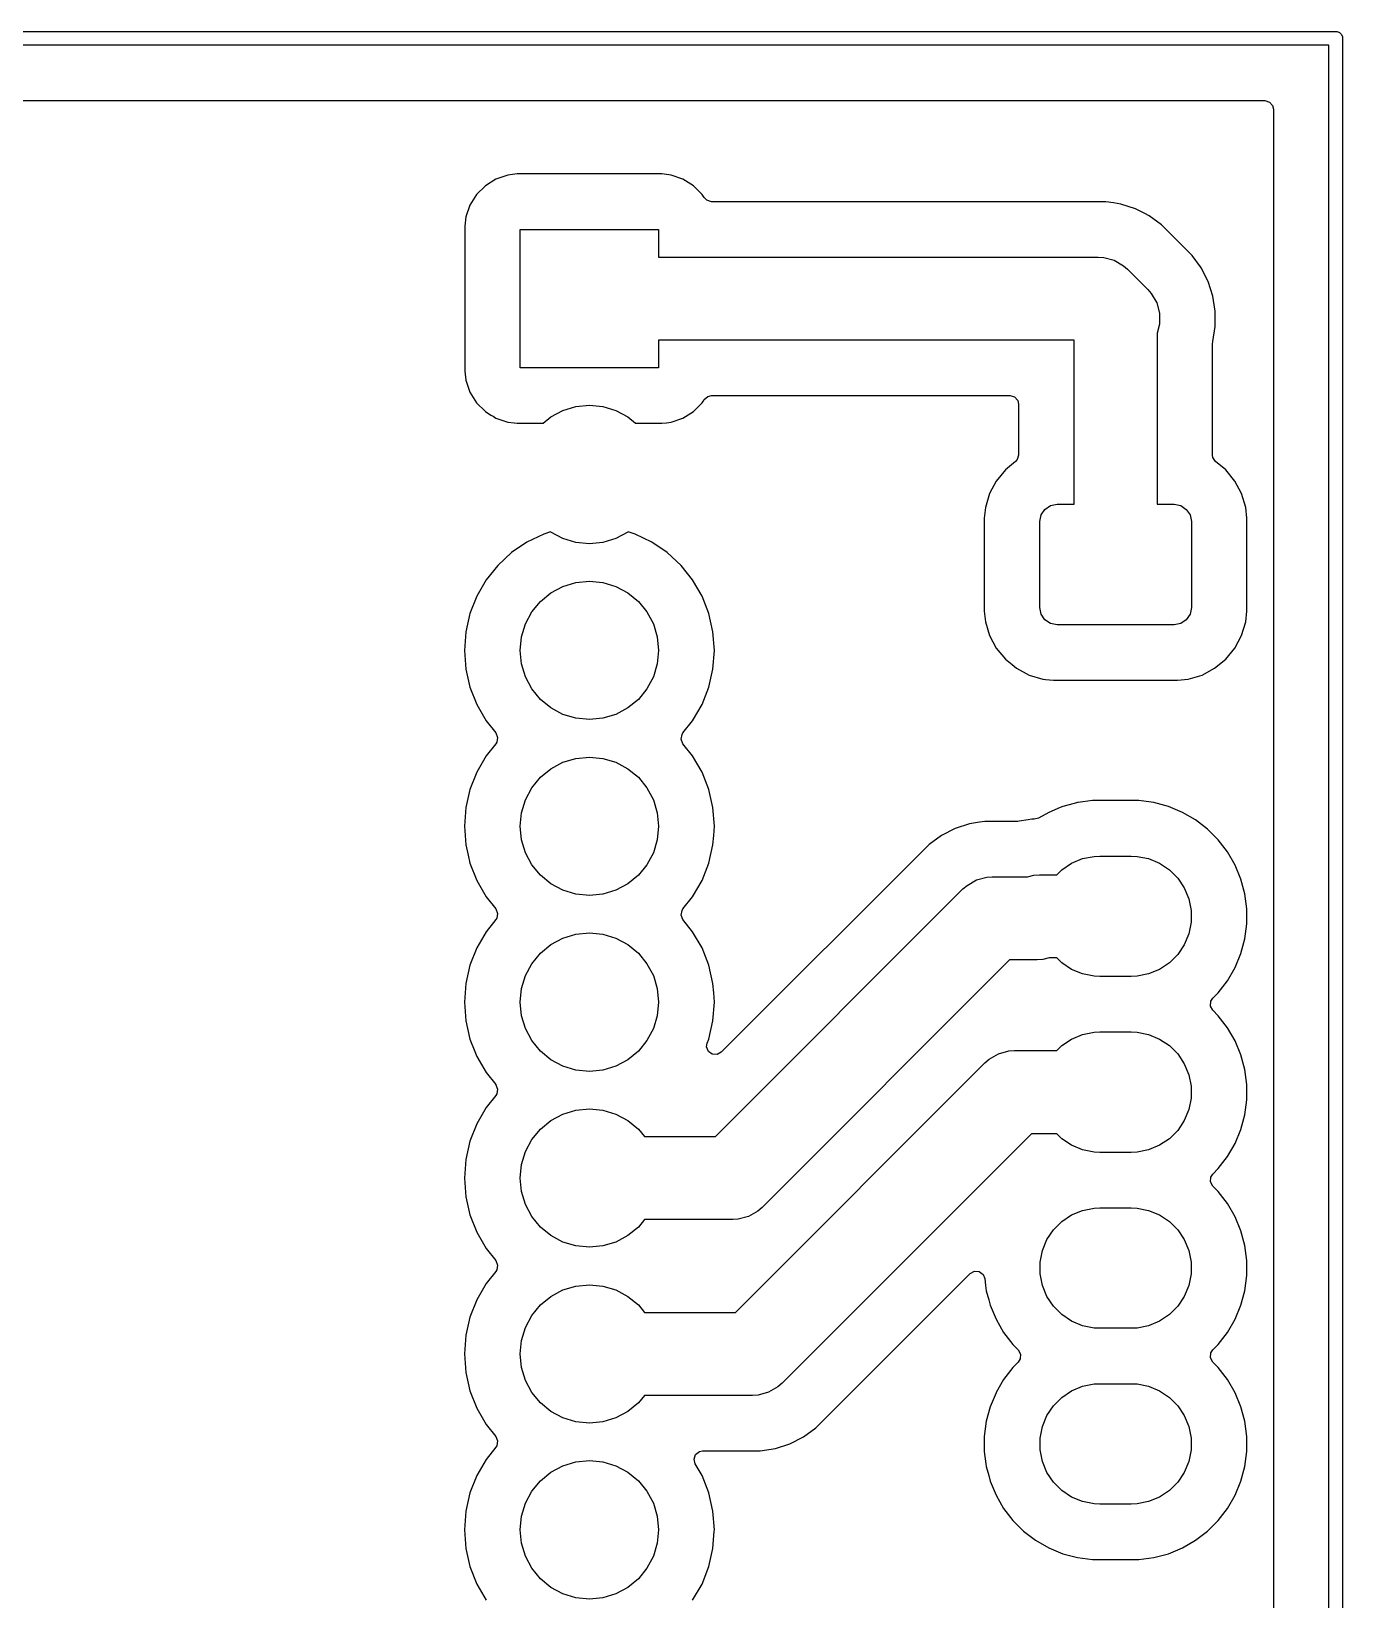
# Model space of a CAD drawing. Extents: x 164 to 201.9, y -130.9 to -85.9.
# Drawn here: x 182.99 to 201.93, y -108.55 to -85.9 of the extents above; entities that cross this region are included whole.
import ezdxf

# ---------------------------------------------------------------- set-up
doc = ezdxf.new("R2010")
doc.units = 0
doc.layers.add('BLACK', color=7, linetype='CONTINUOUS')

msp = doc.modelspace()

# ---------------------------------------------------------------- linework, layer by layer
at = {"layer": 'BLACK', "linetype": 'CONTINUOUS'}
for p, q in [((164.15, -85.9), (201.83, -85.9)), ((201.83, -85.9), (201.849509, -85.901921)), ((201.849509, -85.901921), (201.885557, -85.916853)), ((201.885557, -85.916853), (201.913147, -85.944443)), ((201.913147, -85.944443), (201.928079, -85.980491)), ((201.928079, -85.980491), (201.93, -86)), ((201.93, -86), (201.93, -130.76)), ((201.73, -86.1), (164.25, -86.1)), ((201.73, -130.66), (201.73, -86.1)), ((165.1745, -86.9005), (200.8055, -86.9005)), ((200.8055, -86.9005), (200.872539, -86.920185)), ((200.872539, -86.920185), (200.918294, -86.972989)), ((200.918294, -86.972989), (200.9295, -87.0245)), ((200.9295, -87.0245), (200.9295, -129.7355)), ((189.700476, -88.034211), (189.547737, -88.130184)), ((189.870745, -87.974631), (189.700476, -88.034211)), ((189.87075, -87.97463), (189.870745, -87.974631)), ((190.005039, -87.9595), (189.87075, -87.97463)), ((190.005046, -87.9595), (190.005039, -87.9595)), ((192.094954, -87.9595), (190.005046, -87.9595)), ((192.09496, -87.9595), (192.094954, -87.9595)), ((192.229249, -87.97463), (192.09496, -87.9595)), ((192.229254, -87.974631), (192.229249, -87.97463)), ((192.399523, -88.034211), (192.229254, -87.974631)), ((192.552262, -88.130184), (192.399523, -88.034211)), ((189.420184, -88.257737), (189.324211, -88.410476)), ((189.547737, -88.130184), (189.420184, -88.257737)), ((192.679817, -88.257739), (192.552262, -88.130184)), ((192.707297, -88.301473), (192.679817, -88.257739)), ((192.745251, -88.339815), (192.707297, -88.301473)), ((189.324211, -88.410476), (189.264631, -88.580745)), ((192.81229, -88.3595), (192.745251, -88.339815)), ((198.284643, -88.3595), (192.81229, -88.3595)), ((198.284667, -88.359499), (198.284643, -88.3595)), ((198.289778, -88.359499), (198.284667, -88.359499)), ((198.510222, -88.359499), (198.289778, -88.359499)), ((198.619086, -88.376742), (198.510222, -88.359499)), ((198.727952, -88.393985), (198.619086, -88.376742)), ((198.937603, -88.462103), (198.727952, -88.393985)), ((198.937606, -88.462104), (198.937603, -88.462103)), ((199.071096, -88.530122), (198.937606, -88.462104)), ((199.134022, -88.562185), (199.071096, -88.530122)), ((189.26463, -88.58075), (189.2495, -88.715039)), ((189.2495, -88.715039), (189.2495, -90.80496)), ((189.264631, -88.580745), (189.26463, -88.58075)), ((190.05, -90.76), (190.05, -88.76)), ((190.05, -88.76), (192.05, -88.76)), ((192.05, -88.76), (192.05, -89.16)), ((199.134024, -88.562186), (199.134022, -88.562185)), ((199.134025, -88.562187), (199.134024, -88.562186)), ((199.312357, -88.691751), (199.134025, -88.562187)), ((199.312361, -88.691755), (199.312357, -88.691751)), ((199.312365, -88.691758), (199.312361, -88.691755)), ((199.468242, -88.847635), (199.312365, -88.691758)), ((199.472573, -88.851966), (199.468242, -88.847635)), ((199.472582, -88.851976), (199.472573, -88.851966)), ((199.599238, -88.978632), (199.472582, -88.851976)), ((199.599253, -88.978646), (199.599238, -88.978632)), ((199.602364, -88.981757), (199.599253, -88.978646)), ((199.602365, -88.981758), (199.602364, -88.981757)), ((199.758242, -89.137635), (199.602365, -88.981758)), ((192.05, -89.16), (198.4, -89.16)), ((198.4, -89.16), (198.478316, -89.165133)), ((198.478316, -89.165133), (198.62961, -89.205672)), ((198.62961, -89.205672), (198.765257, -89.283988)), ((199.758244, -89.137638), (199.758242, -89.137635)), ((199.758248, -89.137642), (199.758244, -89.137638)), ((199.87575, -89.299372), (199.758248, -89.137642)), ((198.765257, -89.283988), (198.824264, -89.335736)), ((198.824264, -89.335736), (199.114264, -89.625736)), ((199.887815, -89.315978), (199.87575, -89.299372)), ((199.987896, -89.512394), (199.887815, -89.315978)), ((199.114264, -89.625736), (199.166004, -89.684734)), ((199.166004, -89.684734), (199.166013, -89.684743)), ((199.166013, -89.684743), (199.244328, -89.820389)), ((200.056015, -89.722049), (199.987896, -89.512394)), ((199.244328, -89.820389), (199.284867, -89.971684)), ((200.090501, -89.939778), (200.056015, -89.722049)), ((199.284867, -90.128315), (199.25, -90.258441)), ((199.284867, -89.971684), (199.284867, -90.128315)), ((200.090501, -90.160221), (200.090501, -89.939778)), ((198.05, -90.36), (192.05, -90.36)), ((192.05, -90.36), (192.05, -90.76)), ((198.05, -92.73), (198.05, -90.36)), ((199.25, -90.258441), (199.25, -92.73)), ((200.056015, -90.377951), (200.090501, -90.160221)), ((200.0505, -90.414563), (200.055524, -90.382841)), ((200.0505, -92.018266), (200.0505, -90.414563)), ((200.054878, -90.382686), (200.056011, -90.377962)), ((200.055524, -90.382841), (200.054878, -90.382686)), ((200.056011, -90.377962), (200.056015, -90.377951)), ((189.2495, -90.80496), (189.26463, -90.939249)), ((192.05, -90.76), (190.05, -90.76)), ((189.26463, -90.939249), (189.264631, -90.939254)), ((189.264631, -90.939254), (189.324211, -91.109523)), ((189.324211, -91.109523), (189.420183, -91.26226)), ((189.420183, -91.26226), (189.420184, -91.262262)), ((189.420184, -91.262262), (189.547738, -91.389816)), ((192.552262, -91.389816), (192.679816, -91.262262)), ((192.679816, -91.262262), (192.687972, -91.24928)), ((192.687972, -91.24928), (192.707297, -91.218527)), ((192.707297, -91.218527), (192.759631, -91.172237)), ((192.759631, -91.172237), (192.81229, -91.1605)), ((192.81229, -91.1605), (197.1255, -91.1605)), ((197.1255, -91.1605), (197.192539, -91.180185)), ((197.192539, -91.180185), (197.238294, -91.232989)), ((197.238294, -91.232989), (197.2495, -91.2845)), ((189.547738, -91.389816), (189.628777, -91.440736)), ((189.628777, -91.440736), (189.658303, -91.459289)), ((189.658303, -91.459289), (189.700478, -91.485789)), ((189.700478, -91.485789), (189.870745, -91.545368)), ((190.382364, -91.5605), (190.49443, -91.46853)), ((190.49443, -91.46853), (190.667317, -91.37612)), ((190.667317, -91.37612), (190.85491, -91.319215)), ((190.85491, -91.319215), (191.05, -91.3)), ((191.05, -91.3), (191.24509, -91.319215)), ((191.24509, -91.319215), (191.432683, -91.37612)), ((191.432683, -91.37612), (191.60557, -91.46853)), ((191.60557, -91.46853), (191.717636, -91.5605)), ((192.229255, -91.545368), (192.399522, -91.485789)), ((192.399522, -91.485789), (192.552262, -91.389816)), ((197.2495, -91.2845), (197.2495, -92.018266)), ((189.870745, -91.545368), (189.87075, -91.545369)), ((189.87075, -91.545369), (189.961246, -91.555565)), ((189.961246, -91.555565), (190.00504, -91.560499)), ((190.00504, -91.560499), (190.005043, -91.5605)), ((190.005043, -91.5605), (190.005046, -91.5605)), ((190.005046, -91.5605), (190.382364, -91.5605)), ((191.717636, -91.5605), (192.094957, -91.5605)), ((192.094957, -91.5605), (192.094958, -91.560499)), ((192.094958, -91.560499), (192.162104, -91.552934)), ((192.162104, -91.552934), (192.229249, -91.545369)), ((192.229249, -91.545369), (192.229252, -91.545368)), ((192.229252, -91.545368), (192.229255, -91.545368)), ((197.204165, -92.114119), (197.05859, -92.233589)), ((197.229815, -92.085305), (197.204165, -92.114119)), ((197.2495, -92.018266), (197.229815, -92.085305)), ((200.056501, -92.056373), (200.0505, -92.018266)), ((200.095835, -92.114119), (200.056501, -92.056373)), ((200.241409, -92.233589), (200.095835, -92.114119)), ((196.927317, -92.393547), (196.829769, -92.576043)), ((197.05859, -92.233589), (196.927317, -92.393547)), ((200.24141, -92.23359), (200.241409, -92.233589)), ((200.372685, -92.39355), (200.24141, -92.23359)), ((200.470232, -92.576046), (200.372685, -92.39355)), ((196.829769, -92.576043), (196.769699, -92.774067)), ((200.5303, -92.774066), (200.470232, -92.576046)), ((196.769699, -92.774067), (196.7545, -92.928395)), ((197.57403, -92.884329), (197.628223, -92.803223)), ((197.628223, -92.803223), (197.709329, -92.74903)), ((197.709329, -92.74903), (197.805, -92.73)), ((197.805, -92.73), (198.05, -92.73)), ((199.25, -92.73), (199.495, -92.73)), ((199.495, -92.73), (199.590671, -92.74903)), ((199.590671, -92.74903), (199.671777, -92.803223)), ((199.671777, -92.803223), (199.72597, -92.884329)), ((200.5455, -92.928392), (200.5303, -92.774066)), ((196.7545, -92.928395), (196.7545, -94.271604)), ((197.555, -92.98), (197.57403, -92.884329)), ((197.555, -94.22), (197.555, -92.98)), ((199.72597, -92.884329), (199.745, -92.98)), ((199.745, -92.98), (199.745, -94.22)), ((200.5455, -94.271608), (200.5455, -92.928392)), ((190.14723, -93.276346), (189.924258, -93.428365)), ((190.390358, -93.159262), (190.14723, -93.276346)), ((190.490612, -93.128337), (190.390358, -93.159262)), ((190.49443, -93.13147), (190.490612, -93.128337)), ((190.667317, -93.22388), (190.49443, -93.13147)), ((190.85491, -93.280785), (190.667317, -93.22388)), ((191.05, -93.3), (190.85491, -93.280785)), ((191.24509, -93.280785), (191.05, -93.3)), ((191.432683, -93.22388), (191.24509, -93.280785)), ((191.60557, -93.13147), (191.432683, -93.22388)), ((191.609386, -93.128337), (191.60557, -93.13147)), ((191.709645, -93.159263), (191.609386, -93.128337)), ((191.952767, -93.276344), (191.709643, -93.159263)), ((191.709643, -93.159263), (191.709645, -93.159263)), ((191.952768, -93.276345), (191.952767, -93.276344)), ((191.952769, -93.276346), (191.952768, -93.276345)), ((191.952775, -93.276349), (191.952769, -93.276346)), ((192.175741, -93.428365), (191.952775, -93.276349)), ((189.924258, -93.428365), (189.726442, -93.61191)), ((192.373557, -93.61191), (192.175741, -93.428365)), ((189.726442, -93.61191), (189.558185, -93.822898)), ((192.37356, -93.611914), (192.373557, -93.61191)), ((192.373561, -93.611915), (192.37356, -93.611914)), ((192.541815, -93.822898), (192.373561, -93.611915)), ((189.558185, -93.822898), (189.423258, -94.056599)), ((190.49443, -94.00853), (190.667317, -93.91612)), ((190.667317, -93.91612), (190.85491, -93.859215)), ((190.85491, -93.859215), (191.05, -93.84)), ((191.05, -93.84), (191.24509, -93.859215)), ((191.24509, -93.859215), (191.432683, -93.91612)), ((191.432683, -93.91612), (191.60557, -94.00853)), ((192.676743, -94.056602), (192.541815, -93.822898)), ((189.423256, -94.056603), (189.324666, -94.307804)), ((189.423258, -94.056599), (189.423256, -94.056603)), ((190.21853, -94.28443), (190.342893, -94.132893)), ((190.342893, -94.132893), (190.49443, -94.00853)), ((191.60557, -94.00853), (191.757107, -94.132893)), ((191.757107, -94.132893), (191.88147, -94.28443)), ((192.775334, -94.307805), (192.676743, -94.056602)), ((189.324664, -94.307811), (189.264616, -94.570898)), ((189.324666, -94.307804), (189.324664, -94.307811)), ((190.12612, -94.457317), (190.21853, -94.28443)), ((191.88147, -94.28443), (191.97388, -94.457317)), ((192.835383, -94.570897), (192.775334, -94.307805)), ((196.7545, -94.271604), (196.769699, -94.425932)), ((196.769699, -94.425932), (196.7697, -94.425934)), ((196.7697, -94.425934), (196.829768, -94.623954)), ((197.57403, -94.315671), (197.555, -94.22)), ((197.628223, -94.396777), (197.57403, -94.315671)), ((197.709329, -94.45097), (197.628223, -94.396777)), ((199.671777, -94.396777), (199.590671, -94.45097)), ((199.72597, -94.315671), (199.671777, -94.396777)), ((199.745, -94.22), (199.72597, -94.315671)), ((200.470232, -94.623954), (200.5303, -94.425934)), ((200.5303, -94.425934), (200.5455, -94.271608)), ((189.264616, -94.570898), (189.244451, -94.839995)), ((190.05, -94.84), (190.069215, -94.64491)), ((190.069215, -94.64491), (190.12612, -94.457317)), ((191.97388, -94.457317), (192.030785, -94.64491)), ((192.030785, -94.64491), (192.05, -94.84)), ((192.855549, -94.84), (192.835383, -94.570897)), ((196.829768, -94.623954), (196.927315, -94.80645)), ((197.805, -94.47), (197.709329, -94.45097)), ((199.495, -94.47), (197.805, -94.47)), ((199.590671, -94.45097), (199.495, -94.47)), ((200.372685, -94.80645), (200.470232, -94.623954)), ((189.244451, -94.839995), (189.244451, -94.840004)), ((189.244451, -94.840004), (189.264616, -95.109101)), ((190.069215, -95.03509), (190.05, -94.84)), ((192.05, -94.84), (192.030785, -95.03509)), ((192.835383, -95.109103), (192.855549, -94.84)), ((196.927315, -94.80645), (196.927317, -94.806452)), ((196.927317, -94.806452), (197.058589, -94.96641)), ((200.24141, -94.96641), (200.372685, -94.80645)), ((189.264616, -95.109101), (189.324664, -95.372188)), ((190.12612, -95.222683), (190.069215, -95.03509)), ((192.030785, -95.03509), (191.97388, -95.222683)), ((192.775334, -95.372195), (192.835383, -95.109103)), ((197.058589, -94.96641), (197.155209, -95.045702)), ((197.155209, -95.045702), (197.21855, -95.097685)), ((197.21855, -95.097685), (197.401046, -95.195232)), ((199.898954, -95.195232), (200.08145, -95.097685)), ((200.08145, -95.097685), (200.24141, -94.96641)), ((190.21853, -95.39557), (190.12612, -95.222683)), ((191.97388, -95.222683), (191.88147, -95.39557)), ((197.401046, -95.195232), (197.599066, -95.2553)), ((197.599066, -95.2553), (197.599065, -95.2553)), ((197.599065, -95.2553), (197.637647, -95.2591)), ((197.637647, -95.2591), (197.753392, -95.2705)), ((197.753392, -95.2705), (197.753395, -95.2705)), ((197.753395, -95.2705), (198.414822, -95.2705)), ((198.414822, -95.2705), (198.425, -95.27)), ((198.425, -95.27), (198.875, -95.27)), ((198.875, -95.27), (198.885178, -95.2705)), ((198.885178, -95.2705), (199.546605, -95.2705)), ((199.546605, -95.2705), (199.546608, -95.2705)), ((199.546608, -95.2705), (199.700934, -95.2553)), ((199.700934, -95.2553), (199.898954, -95.195232)), ((189.324664, -95.372188), (189.324666, -95.372195)), ((189.324666, -95.372195), (189.423257, -95.623398)), ((190.342893, -95.547107), (190.21853, -95.39557)), ((190.49443, -95.67147), (190.342893, -95.547107)), ((191.757107, -95.547107), (191.60557, -95.67147)), ((191.88147, -95.39557), (191.757107, -95.547107)), ((192.676743, -95.623398), (192.775334, -95.372195)), ((189.423257, -95.623398), (189.558185, -95.857102)), ((190.667317, -95.76388), (190.49443, -95.67147)), ((190.85491, -95.820785), (190.667317, -95.76388)), ((191.432683, -95.76388), (191.24509, -95.820785)), ((191.60557, -95.67147), (191.432683, -95.76388)), ((192.541815, -95.857102), (192.676743, -95.623398)), ((189.558185, -95.857102), (189.69821, -96.032687)), ((191.05, -95.84), (190.85491, -95.820785)), ((191.24509, -95.820785), (191.05, -95.84)), ((192.401784, -96.032693), (192.541815, -95.857102)), ((189.69821, -96.187313), (189.558185, -96.362898)), ((189.69821, -96.032687), (189.724618, -96.097374)), ((189.711862, -96.166069), (189.69821, -96.187313)), ((189.724618, -96.097374), (189.711862, -96.166069)), ((192.375381, -96.122627), (192.388136, -96.053931)), ((192.401787, -96.18731), (192.375381, -96.122627)), ((192.388136, -96.053931), (192.401784, -96.032693)), ((192.541815, -96.362898), (192.401787, -96.18731)), ((189.558185, -96.362898), (189.423258, -96.596599)), ((190.49443, -96.54853), (190.667317, -96.45612)), ((190.667317, -96.45612), (190.85491, -96.399215)), ((190.85491, -96.399215), (191.05, -96.38)), ((191.05, -96.38), (191.24509, -96.399215)), ((191.24509, -96.399215), (191.432683, -96.45612)), ((191.432683, -96.45612), (191.60557, -96.54853)), ((192.676743, -96.596602), (192.541815, -96.362898)), ((189.423256, -96.596603), (189.324666, -96.847804)), ((189.423258, -96.596599), (189.423256, -96.596603)), ((190.21853, -96.82443), (190.342893, -96.672893)), ((190.342893, -96.672893), (190.49443, -96.54853)), ((191.60557, -96.54853), (191.757107, -96.672893)), ((191.757107, -96.672893), (191.88147, -96.82443)), ((192.775334, -96.847805), (192.676743, -96.596602)), ((189.324664, -96.847811), (189.264616, -97.110898)), ((189.324666, -96.847804), (189.324664, -96.847811)), ((190.12612, -96.997317), (190.21853, -96.82443)), ((191.88147, -96.82443), (191.97388, -96.997317)), ((192.835383, -97.110897), (192.775334, -96.847805)), ((189.264616, -97.110898), (189.244451, -97.379995)), ((190.069215, -97.18491), (190.12612, -96.997317)), ((191.97388, -96.997317), (192.030785, -97.18491)), ((192.835383, -97.110898), (192.835383, -97.110897)), ((192.855549, -97.379995), (192.835383, -97.110898)), ((197.84792, -97.110898), (197.684572, -97.17856)), ((197.886884, -97.094758), (197.84792, -97.110898)), ((198.053699, -97.05006), (197.886884, -97.094758)), ((198.098402, -97.038083), (198.053699, -97.05006)), ((198.108853, -97.036707), (198.098402, -97.038083)), ((198.315502, -97.0095), (198.108853, -97.036707)), ((198.31551, -97.0095), (198.315502, -97.0095)), ((198.414822, -97.0095), (198.31551, -97.0095)), ((198.425, -97.01), (198.414822, -97.0095)), ((198.875, -97.01), (198.425, -97.01)), ((198.885178, -97.0095), (198.875, -97.01)), ((198.98449, -97.0095), (198.885178, -97.0095)), ((198.984497, -97.0095), (198.98449, -97.0095)), ((199.165314, -97.033306), (198.984497, -97.0095)), ((199.201598, -97.038083), (199.165314, -97.033306)), ((199.307357, -97.066421), (199.201598, -97.038083)), ((199.413115, -97.094758), (199.307357, -97.066421)), ((199.413118, -97.094759), (199.413115, -97.094758)), ((199.615428, -97.17856), (199.413117, -97.094759)), ((199.413117, -97.094759), (199.413118, -97.094759)), ((189.244451, -97.379995), (189.244451, -97.380004)), ((189.244451, -97.380004), (189.264616, -97.649101)), ((190.05, -97.38), (190.069215, -97.18491)), ((190.069215, -97.57509), (190.05, -97.38)), ((192.030785, -97.18491), (192.05, -97.38)), ((192.05, -97.38), (192.030785, -97.57509)), ((192.845643, -97.512185), (192.855549, -97.380004)), ((192.855549, -97.380004), (192.855549, -97.379995)), ((196.542047, -97.343985), (196.332396, -97.412103)), ((196.687201, -97.320994), (196.542047, -97.343985)), ((196.759778, -97.309499), (196.687201, -97.320994)), ((196.980222, -97.309499), (196.759778, -97.309499)), ((196.985333, -97.309499), (196.980222, -97.309499)), ((196.985357, -97.3095), (196.985333, -97.309499)), ((197.240609, -97.3095), (196.985357, -97.3095)), ((197.260007, -97.307973), (197.240609, -97.3095)), ((197.385796, -97.28805), (197.260007, -97.307973)), ((197.439778, -97.2795), (197.385796, -97.28805)), ((197.476513, -97.2795), (197.439778, -97.2795)), ((197.538513, -97.262887), (197.476513, -97.2795)), ((197.684562, -97.178565), (197.538513, -97.262887)), ((197.684568, -97.178562), (197.684562, -97.178565)), ((197.684572, -97.17856), (197.684568, -97.178562)), ((199.615433, -97.178562), (199.615428, -97.17856)), ((199.615438, -97.178565), (199.615433, -97.178562)), ((199.80507, -97.288049), (199.615438, -97.178565)), ((199.978798, -97.421355), (199.80507, -97.288049)), ((190.12612, -97.762683), (190.069215, -97.57509)), ((192.030785, -97.57509), (191.97388, -97.762683)), ((192.835383, -97.649103), (192.845643, -97.512185)), ((196.135974, -97.512187), (195.957641, -97.641752)), ((196.332393, -97.412104), (196.135974, -97.512187)), ((196.332396, -97.412103), (196.332393, -97.412104)), ((199.978805, -97.421361), (199.978798, -97.421355)), ((200.133638, -97.576194), (199.978805, -97.421361)), ((200.133644, -97.576201), (200.133638, -97.576194)), ((200.26695, -97.749929), (200.133644, -97.576201)), ((189.264616, -97.649101), (189.298518, -97.797635)), ((189.298518, -97.797635), (189.324666, -97.912195)), ((190.21853, -97.93557), (190.12612, -97.762683)), ((191.97388, -97.762683), (191.88147, -97.93557)), ((192.775334, -97.912195), (192.835383, -97.649103)), ((195.957636, -97.641756), (192.955333, -100.64406)), ((195.957641, -97.641752), (195.957636, -97.641756)), ((198.172452, -97.847462), (198.339725, -97.814189)), ((198.339725, -97.814189), (198.425, -97.81)), ((198.425, -97.81), (198.875, -97.81)), ((198.875, -97.81), (198.960275, -97.814189)), ((198.960275, -97.814189), (199.127548, -97.847462)), ((200.37644, -97.939572), (200.26695, -97.749929)), ((189.324666, -97.912195), (189.423257, -98.163398)), ((190.342893, -98.087107), (190.21853, -97.93557)), ((191.88147, -97.93557), (191.757107, -98.087107)), ((192.676743, -98.163398), (192.775334, -97.912195)), ((197.800559, -98.08), (197.873078, -98.007481)), ((197.873078, -98.007481), (198.014885, -97.912729)), ((198.014885, -97.912729), (198.172452, -97.847462)), ((199.127548, -97.847462), (199.285115, -97.912729)), ((199.285115, -97.912729), (199.426922, -98.007481)), ((199.426922, -98.007481), (199.547519, -98.128078)), ((200.460241, -98.141883), (200.37644, -97.939572)), ((189.423257, -98.163398), (189.558185, -98.397102)), ((190.49443, -98.21147), (190.342893, -98.087107)), ((190.667317, -98.30388), (190.49443, -98.21147)), ((191.60557, -98.21147), (191.432683, -98.30388)), ((191.757107, -98.087107), (191.60557, -98.21147)), ((192.541815, -98.397102), (192.676743, -98.163398)), ((192.871472, -101.86), (196.445736, -98.285736)), ((196.445736, -98.285736), (196.504743, -98.233988)), ((196.504743, -98.233988), (196.64039, -98.155672)), ((196.64039, -98.155672), (196.791684, -98.115133)), ((196.791684, -98.115133), (196.87, -98.11)), ((196.87, -98.11), (197.378878, -98.11)), ((197.378878, -98.11), (197.471684, -98.085133)), ((197.471684, -98.085133), (197.55, -98.08)), ((197.55, -98.08), (197.800559, -98.08)), ((199.547519, -98.128078), (199.642271, -98.269885)), ((199.642271, -98.269885), (199.707538, -98.427452)), ((200.516917, -98.353402), (200.460241, -98.141883)), ((189.558185, -98.397102), (189.696474, -98.57051)), ((190.85491, -98.360785), (190.667317, -98.30388)), ((191.05, -98.38), (190.85491, -98.360785)), ((191.24509, -98.360785), (191.05, -98.38)), ((191.432683, -98.30388), (191.24509, -98.360785)), ((192.401784, -98.572693), (192.541815, -98.397102)), ((199.707538, -98.427452), (199.740811, -98.594725)), ((200.5455, -98.57051), (200.516917, -98.353402)), ((189.69821, -98.727313), (189.558185, -98.902898)), ((189.696474, -98.57051), (189.69821, -98.572687)), ((189.69821, -98.572687), (189.724618, -98.637374)), ((189.711862, -98.706069), (189.69821, -98.727313)), ((189.724618, -98.637374), (189.711862, -98.706069)), ((192.375381, -98.662627), (192.388136, -98.593931)), ((192.401787, -98.72731), (192.375381, -98.662627)), ((192.388136, -98.593931), (192.401784, -98.572693)), ((192.541815, -98.902898), (192.401787, -98.72731)), ((199.740811, -98.594725), (199.740811, -98.765275)), ((200.5455, -98.78949), (200.5455, -98.57051)), ((189.558185, -98.902898), (189.423258, -99.136599)), ((190.667317, -98.99612), (190.85491, -98.939215)), ((190.85491, -98.939215), (191.05, -98.92)), ((191.05, -98.92), (191.24509, -98.939215)), ((191.24509, -98.939215), (191.432683, -98.99612)), ((192.676743, -99.136602), (192.541815, -98.902898)), ((199.707538, -98.932548), (199.642271, -99.090115)), ((199.740811, -98.765275), (199.707538, -98.932548)), ((200.516917, -99.006598), (200.5455, -98.78949)), ((189.423256, -99.136603), (189.324666, -99.387804)), ((189.423258, -99.136599), (189.423256, -99.136603)), ((190.342893, -99.212893), (190.49443, -99.08853)), ((190.49443, -99.08853), (190.667317, -98.99612)), ((191.432683, -98.99612), (191.60557, -99.08853)), ((191.60557, -99.08853), (191.757107, -99.212893)), ((192.775334, -99.387805), (192.676743, -99.136602)), ((199.642271, -99.090115), (199.547519, -99.231922)), ((200.460241, -99.218117), (200.516917, -99.006598)), ((189.324664, -99.387811), (189.264616, -99.650898)), ((189.324666, -99.387804), (189.324664, -99.387811)), ((190.12612, -99.537317), (190.21853, -99.36443)), ((190.21853, -99.36443), (190.342893, -99.212893)), ((191.757107, -99.212893), (191.88147, -99.36443)), ((191.88147, -99.36443), (191.97388, -99.537317)), ((192.835383, -99.650897), (192.775334, -99.387805)), ((197.118528, -99.31), (193.544264, -102.884264)), ((197.52, -99.31), (197.118528, -99.31)), ((197.598316, -99.304867), (197.52, -99.31)), ((197.691121, -99.28), (197.598316, -99.304867)), ((197.800559, -99.28), (197.691121, -99.28)), ((197.873078, -99.352519), (197.800559, -99.28)), ((198.014885, -99.447271), (197.873078, -99.352519)), ((199.426922, -99.352519), (199.285115, -99.447271)), ((199.547519, -99.231922), (199.426922, -99.352519)), ((200.26695, -99.610071), (200.37644, -99.420428)), ((200.37644, -99.420428), (200.460241, -99.218117)), ((189.264616, -99.650898), (189.244451, -99.919995)), ((190.069215, -99.72491), (190.12612, -99.537317)), ((191.97388, -99.537317), (192.030785, -99.72491)), ((192.835383, -99.650898), (192.835383, -99.650897)), ((192.845342, -99.7838), (192.835383, -99.650898)), ((198.172452, -99.512538), (198.014885, -99.447271)), ((198.339725, -99.545811), (198.172452, -99.512538)), ((198.425, -99.55), (198.339725, -99.545811)), ((198.875, -99.55), (198.425, -99.55)), ((198.960275, -99.545811), (198.875, -99.55)), ((199.127548, -99.512538), (198.960275, -99.545811)), ((199.285115, -99.447271), (199.127548, -99.512538)), ((200.133643, -99.7838), (200.26695, -99.610071)), ((190.05, -99.92), (190.069215, -99.72491)), ((192.030785, -99.72491), (192.05, -99.92)), ((192.855549, -99.92), (192.845342, -99.7838)), ((200.026624, -99.906666), (200.055125, -99.862319)), ((200.055125, -99.862319), (200.133638, -99.783805)), ((200.133638, -99.783805), (200.133643, -99.7838)), ((189.244451, -99.919995), (189.244451, -99.920004)), ((189.244451, -99.920004), (189.264616, -100.189101)), ((190.069215, -100.11509), (190.05, -99.92)), ((192.05, -99.92), (192.030785, -100.11509)), ((192.835383, -100.189103), (192.855549, -99.92)), ((200.02164, -99.976358), (200.026624, -99.906666)), ((200.055125, -100.037681), (200.02164, -99.976358)), ((200.133638, -100.116194), (200.055125, -100.037681)), ((189.264616, -100.189101), (189.324664, -100.452188)), ((190.12612, -100.302683), (190.069215, -100.11509)), ((190.21853, -100.47557), (190.12612, -100.302683)), ((191.97388, -100.302683), (191.88147, -100.47557)), ((192.030785, -100.11509), (191.97388, -100.302683)), ((192.775334, -100.452195), (192.835383, -100.189103)), ((200.133644, -100.116201), (200.133638, -100.116194)), ((200.26695, -100.289929), (200.133644, -100.116201)), ((200.37644, -100.479572), (200.26695, -100.289929)), ((189.324664, -100.452188), (189.324666, -100.452195)), ((189.324666, -100.452195), (189.39472, -100.630689)), ((190.342893, -100.627107), (190.21853, -100.47557)), ((191.88147, -100.47557), (191.757107, -100.627107)), ((192.743968, -100.565225), (192.752223, -100.511079)), ((192.752223, -100.511079), (192.775334, -100.452195)), ((197.800559, -100.62), (197.873078, -100.547481)), ((197.873078, -100.547481), (198.014885, -100.452729)), ((198.014885, -100.452729), (198.172452, -100.387462)), ((198.172452, -100.387462), (198.339725, -100.354189)), ((198.339725, -100.354189), (198.425, -100.35)), ((198.425, -100.35), (198.875, -100.35)), ((198.875, -100.35), (198.960275, -100.354189)), ((198.960275, -100.354189), (199.127548, -100.387462)), ((199.127548, -100.387462), (199.285115, -100.452729)), ((199.285115, -100.452729), (199.426922, -100.547481)), ((199.426922, -100.547481), (199.547519, -100.668078)), ((200.460241, -100.681883), (200.37644, -100.479572)), ((189.39472, -100.630689), (189.423257, -100.703398)), ((189.423257, -100.703398), (189.558185, -100.937102)), ((190.49443, -100.75147), (190.342893, -100.627107)), ((190.667317, -100.84388), (190.49443, -100.75147)), ((191.60557, -100.75147), (191.432683, -100.84388)), ((191.757107, -100.627107), (191.60557, -100.75147)), ((192.768385, -100.630689), (192.743968, -100.565225)), ((192.824318, -100.672561), (192.768385, -100.630689)), ((192.89401, -100.677545), (192.824318, -100.672561)), ((192.955333, -100.64406), (192.89401, -100.677545)), ((196.764164, -100.795736), (196.823171, -100.743988)), ((196.823171, -100.743988), (196.958818, -100.665672)), ((196.958818, -100.665672), (197.110112, -100.625133)), ((197.110112, -100.625133), (197.188428, -100.62)), ((197.188428, -100.62), (197.800559, -100.62)), ((199.547519, -100.668078), (199.642271, -100.809885)), ((200.516917, -100.893402), (200.460241, -100.681883)), ((189.558185, -100.937102), (189.696474, -101.11051)), ((190.85491, -100.900785), (190.667317, -100.84388)), ((191.05, -100.92), (190.85491, -100.900785)), ((191.24509, -100.900785), (191.05, -100.92)), ((191.432683, -100.84388), (191.24509, -100.900785)), ((193.1599, -104.4), (196.764164, -100.795736)), ((199.642271, -100.809885), (199.707538, -100.967452)), ((199.707538, -100.967452), (199.740811, -101.134725)), ((200.5455, -101.11051), (200.516917, -100.893402)), ((189.696474, -101.11051), (189.69821, -101.112687)), ((189.69821, -101.112687), (189.724618, -101.177374)), ((189.724618, -101.177374), (189.711862, -101.246069)), ((199.740811, -101.134725), (199.740811, -101.305275)), ((200.5455, -101.32949), (200.5455, -101.11051)), ((189.558185, -101.442898), (189.423258, -101.676599)), ((189.69821, -101.267313), (189.558185, -101.442898)), ((189.711862, -101.246069), (189.69821, -101.267313)), ((190.85491, -101.479215), (191.05, -101.46)), ((191.05, -101.46), (191.24509, -101.479215)), ((199.740811, -101.305275), (199.707538, -101.472548)), ((200.516917, -101.546598), (200.5455, -101.32949)), ((189.423256, -101.676603), (189.324666, -101.927804)), ((189.423258, -101.676599), (189.423256, -101.676603)), ((190.342893, -101.752893), (190.49443, -101.62853)), ((190.49443, -101.62853), (190.667317, -101.53612)), ((190.667317, -101.53612), (190.85491, -101.479215)), ((191.24509, -101.479215), (191.432683, -101.53612)), ((191.432683, -101.53612), (191.60557, -101.62853)), ((191.60557, -101.62853), (191.757107, -101.752893)), ((199.642271, -101.630115), (199.547519, -101.771922)), ((199.707538, -101.472548), (199.642271, -101.630115)), ((200.460241, -101.758117), (200.516917, -101.546598)), ((190.12612, -102.077317), (190.21853, -101.90443)), ((190.21853, -101.90443), (190.342893, -101.752893)), ((191.757107, -101.752893), (191.845007, -101.86)), ((191.845007, -101.86), (192.871472, -101.86)), ((197.436956, -101.82), (193.832692, -105.424264)), ((197.800559, -101.82), (197.436956, -101.82)), ((197.873078, -101.892519), (197.800559, -101.82)), ((198.014885, -101.987271), (197.873078, -101.892519)), ((199.426922, -101.892519), (199.285115, -101.987271)), ((199.547519, -101.771922), (199.426922, -101.892519)), ((200.37644, -101.960428), (200.460241, -101.758117)), ((189.324664, -101.927811), (189.264616, -102.190898)), ((189.324666, -101.927804), (189.324664, -101.927811)), ((190.069215, -102.26491), (190.12612, -102.077317)), ((198.172452, -102.052538), (198.014885, -101.987271)), ((198.339725, -102.085811), (198.172452, -102.052538)), ((198.425, -102.09), (198.339725, -102.085811)), ((198.875, -102.09), (198.425, -102.09)), ((198.960275, -102.085811), (198.875, -102.09)), ((199.127548, -102.052538), (198.960275, -102.085811)), ((199.285115, -101.987271), (199.127548, -102.052538)), ((200.26695, -102.150071), (200.37644, -101.960428)), ((189.264616, -102.190898), (189.244451, -102.459995)), ((190.05, -102.46), (190.069215, -102.26491)), ((200.055125, -102.402319), (200.133638, -102.323805)), ((200.133638, -102.323805), (200.133643, -102.3238)), ((200.133643, -102.3238), (200.26695, -102.150071)), ((189.244451, -102.459995), (189.244451, -102.460004)), ((189.244451, -102.460004), (189.264616, -102.729101)), ((190.069215, -102.65509), (190.05, -102.46)), ((200.02164, -102.516358), (200.026624, -102.446666)), ((200.055125, -102.577681), (200.02164, -102.516358)), ((200.026624, -102.446666), (200.055125, -102.402319)), ((200.133638, -102.656194), (200.055125, -102.577681)), ((189.264616, -102.729101), (189.324664, -102.992188)), ((190.12612, -102.842683), (190.069215, -102.65509)), ((200.133644, -102.656201), (200.133638, -102.656194)), ((200.26695, -102.829929), (200.133644, -102.656201)), ((189.324664, -102.992188), (189.324666, -102.992195)), ((189.324666, -102.992195), (189.423257, -103.243398)), ((190.21853, -103.01557), (190.12612, -102.842683)), ((190.342893, -103.167107), (190.21853, -103.01557)), ((193.34961, -103.014328), (193.198316, -103.054867)), ((193.485257, -102.936012), (193.34961, -103.014328)), ((193.544264, -102.884264), (193.485257, -102.936012)), ((197.873078, -103.087481), (198.014885, -102.992729)), ((198.014885, -102.992729), (198.172452, -102.927462)), ((198.172452, -102.927462), (198.339725, -102.894189)), ((198.339725, -102.894189), (198.425, -102.89)), ((198.425, -102.89), (198.875, -102.89)), ((198.875, -102.89), (198.960275, -102.894189)), ((198.960275, -102.894189), (199.127548, -102.927462)), ((199.127548, -102.927462), (199.285115, -102.992729)), ((199.285115, -102.992729), (199.426922, -103.087481)), ((200.37644, -103.019572), (200.26695, -102.829929)), ((200.460241, -103.221883), (200.37644, -103.019572)), ((189.423257, -103.243398), (189.558185, -103.477102)), ((190.49443, -103.29147), (190.342893, -103.167107)), ((191.757107, -103.167107), (191.60557, -103.29147)), ((191.845007, -103.06), (191.757107, -103.167107)), ((193.12, -103.06), (191.845007, -103.06)), ((193.198316, -103.054867), (193.12, -103.06)), ((197.657729, -103.349885), (197.752481, -103.208078)), ((197.752481, -103.208078), (197.873078, -103.087481)), ((199.426922, -103.087481), (199.547519, -103.208078)), ((199.547519, -103.208078), (199.642271, -103.349885)), ((200.516917, -103.433402), (200.460241, -103.221883)), ((189.558185, -103.477102), (189.696474, -103.65051)), ((190.667317, -103.38388), (190.49443, -103.29147)), ((190.85491, -103.440785), (190.667317, -103.38388)), ((191.05, -103.46), (190.85491, -103.440785)), ((191.24509, -103.440785), (191.05, -103.46)), ((191.432683, -103.38388), (191.24509, -103.440785)), ((191.60557, -103.29147), (191.432683, -103.38388)), ((197.592462, -103.507452), (197.657729, -103.349885)), ((199.642271, -103.349885), (199.707538, -103.507452)), ((200.5455, -103.65051), (200.516917, -103.433402)), ((189.696474, -103.65051), (189.69821, -103.652687)), ((189.69821, -103.652687), (189.724618, -103.717374)), ((189.724618, -103.717374), (189.711862, -103.786069)), ((197.559189, -103.674725), (197.592462, -103.507452)), ((197.559189, -103.845275), (197.559189, -103.674725)), ((199.707538, -103.507452), (199.740811, -103.674725)), ((199.740811, -103.674725), (199.740811, -103.845275)), ((200.5455, -103.86949), (200.5455, -103.65051)), ((189.69821, -103.807313), (189.558185, -103.982898)), ((189.711862, -103.786069), (189.69821, -103.807313)), ((194.483736, -105.905296), (196.549368, -103.839665)), ((196.549368, -103.839665), (196.610689, -103.806182)), ((196.610689, -103.806182), (196.680381, -103.811166)), ((196.680381, -103.811166), (196.736314, -103.853038)), ((196.736314, -103.853038), (196.759986, -103.911162)), ((196.759986, -103.911162), (196.773467, -104.013565)), ((197.592462, -104.012548), (197.559189, -103.845275)), ((199.740811, -103.845275), (199.707538, -104.012548)), ((200.516917, -104.086598), (200.5455, -103.86949)), ((189.558185, -103.982898), (189.423258, -104.216599)), ((190.342893, -104.292893), (190.49443, -104.16853)), ((190.49443, -104.16853), (190.667317, -104.07612)), ((190.667317, -104.07612), (190.85491, -104.019215)), ((190.85491, -104.019215), (191.05, -104)), ((191.05, -104), (191.24509, -104.019215)), ((191.24509, -104.019215), (191.432683, -104.07612)), ((191.432683, -104.07612), (191.60557, -104.16853)), ((191.60557, -104.16853), (191.757107, -104.292893)), ((196.773467, -104.013565), (196.783083, -104.086598)), ((196.783083, -104.086598), (196.783084, -104.0866)), ((196.783084, -104.0866), (196.817917, -104.216603)), ((197.657729, -104.170115), (197.592462, -104.012548)), ((197.752481, -104.311922), (197.657729, -104.170115)), ((199.642271, -104.170115), (199.547519, -104.311922)), ((199.707538, -104.012548), (199.642271, -104.170115)), ((200.460241, -104.298117), (200.516917, -104.086598)), ((189.423256, -104.216603), (189.324666, -104.467804)), ((189.423258, -104.216599), (189.423256, -104.216603)), ((190.21853, -104.44443), (190.342893, -104.292893)), ((191.757107, -104.292893), (191.845007, -104.4)), ((191.845007, -104.4), (193.1599, -104.4)), ((196.817917, -104.216603), (196.839759, -104.298117)), ((196.839759, -104.298117), (196.92356, -104.500428)), ((197.873078, -104.432519), (197.752481, -104.311922)), ((199.547519, -104.311922), (199.426922, -104.432519)), ((200.37644, -104.500428), (200.460241, -104.298117)), ((189.324664, -104.467811), (189.264616, -104.730898)), ((189.324666, -104.467804), (189.324664, -104.467811)), ((190.069215, -104.80491), (190.12612, -104.617317)), ((190.12612, -104.617317), (190.21853, -104.44443)), ((196.92356, -104.500428), (196.923562, -104.500433)), ((196.923562, -104.500433), (196.923565, -104.500438)), ((196.923565, -104.500438), (197.033049, -104.69007)), ((198.014885, -104.527271), (197.873078, -104.432519)), ((198.172452, -104.592538), (198.014885, -104.527271)), ((198.339725, -104.625811), (198.172452, -104.592538)), ((198.425, -104.63), (198.339725, -104.625811)), ((198.875, -104.63), (198.425, -104.63)), ((198.960275, -104.625811), (198.875, -104.63)), ((199.127548, -104.592538), (198.960275, -104.625811)), ((199.285115, -104.527271), (199.127548, -104.592538)), ((199.426922, -104.432519), (199.285115, -104.527271)), ((200.26695, -104.690071), (200.37644, -104.500428)), ((189.264616, -104.730898), (189.244451, -104.999995)), ((190.05, -105), (190.069215, -104.80491)), ((197.033049, -104.69007), (197.166355, -104.863798)), ((200.133643, -104.8638), (200.26695, -104.690071)), ((189.244451, -104.999995), (189.244451, -105.000004)), ((189.244451, -105.000004), (189.264616, -105.269101)), ((190.069215, -105.19509), (190.05, -105)), ((197.166355, -104.863798), (197.166361, -104.863805)), ((197.166361, -104.863805), (197.244875, -104.942319)), ((197.244875, -104.942319), (197.27836, -105.003642)), ((197.273376, -105.073334), (197.244875, -105.117681)), ((197.27836, -105.003642), (197.273376, -105.073334)), ((200.02164, -105.056358), (200.026624, -104.986666)), ((200.055125, -105.117681), (200.02164, -105.056358)), ((200.026624, -104.986666), (200.055125, -104.942319)), ((200.055125, -104.942319), (200.133638, -104.863805)), ((200.133638, -104.863805), (200.133643, -104.8638)), ((189.264616, -105.269101), (189.324664, -105.532188)), ((190.12612, -105.382683), (190.069215, -105.19509)), ((197.166355, -105.196201), (197.033049, -105.369929)), ((197.166361, -105.196194), (197.166355, -105.196201)), ((197.244875, -105.117681), (197.166361, -105.196194)), ((200.133638, -105.196194), (200.055125, -105.117681)), ((200.133644, -105.196201), (200.133638, -105.196194)), ((200.26695, -105.369929), (200.133644, -105.196201)), ((189.324664, -105.532188), (189.324666, -105.532195)), ((189.324666, -105.532195), (189.423257, -105.783398)), ((190.21853, -105.55557), (190.12612, -105.382683)), ((193.773685, -105.476012), (193.638038, -105.554328)), ((193.832692, -105.424264), (193.773685, -105.476012)), ((197.033049, -105.369929), (196.923565, -105.559561)), ((197.873078, -105.627481), (198.014885, -105.532729)), ((198.014885, -105.532729), (198.172452, -105.467462)), ((198.172452, -105.467462), (198.339725, -105.434189)), ((198.339725, -105.434189), (198.425, -105.43)), ((198.425, -105.43), (198.875, -105.43)), ((198.875, -105.43), (198.960275, -105.434189)), ((198.960275, -105.434189), (199.127548, -105.467462)), ((199.127548, -105.467462), (199.285115, -105.532729)), ((199.285115, -105.532729), (199.426922, -105.627481)), ((200.37644, -105.559572), (200.26695, -105.369929)), ((190.342893, -105.707107), (190.21853, -105.55557)), ((190.49443, -105.83147), (190.342893, -105.707107)), ((191.757107, -105.707107), (191.60557, -105.83147)), ((191.845007, -105.6), (191.757107, -105.707107)), ((193.408428, -105.6), (191.845007, -105.6)), ((193.486744, -105.594867), (193.408428, -105.6)), ((193.638038, -105.554328), (193.486744, -105.594867)), ((196.839758, -105.761884), (196.783084, -105.973399)), ((196.92356, -105.559573), (196.839758, -105.761884)), ((196.923565, -105.559561), (196.92356, -105.559573)), ((197.657729, -105.889885), (197.752481, -105.748078)), ((197.752481, -105.748078), (197.873078, -105.627481)), ((199.426922, -105.627481), (199.547519, -105.748078)), ((199.547519, -105.748078), (199.642271, -105.889885)), ((200.460241, -105.761883), (200.37644, -105.559572)), ((200.516917, -105.973402), (200.460241, -105.761883)), ((189.423257, -105.783398), (189.558185, -106.017102)), ((190.667317, -105.92388), (190.49443, -105.83147)), ((190.85491, -105.980785), (190.667317, -105.92388)), ((191.05, -106), (190.85491, -105.980785)), ((191.24509, -105.980785), (191.05, -106)), ((191.432683, -105.92388), (191.24509, -105.980785)), ((191.60557, -105.83147), (191.432683, -105.92388)), ((194.320793, -106.068242), (194.47667, -105.912365)), ((194.47667, -105.912365), (194.476671, -105.912363)), ((194.476671, -105.912363), (194.483731, -105.905303)), ((194.483731, -105.905303), (194.483736, -105.905296)), ((196.783082, -105.97341), (196.7545, -106.190502)), ((196.783084, -105.973399), (196.783082, -105.97341)), ((197.592462, -106.047452), (197.657729, -105.889885)), ((199.642271, -105.889885), (199.707538, -106.047452)), ((200.5455, -106.19051), (200.516917, -105.973402)), ((189.558185, -106.017102), (189.696474, -106.19051)), ((189.696474, -106.19051), (189.69821, -106.192687)), ((189.69821, -106.192687), (189.724618, -106.257374)), ((193.946034, -106.297895), (194.14245, -106.197815)), ((194.14245, -106.197815), (194.320793, -106.068242)), ((196.7545, -106.190502), (196.7545, -106.409497)), ((197.559189, -106.214725), (197.592462, -106.047452)), ((197.559189, -106.385275), (197.559189, -106.214725)), ((199.707538, -106.047452), (199.740811, -106.214725)), ((199.740811, -106.214725), (199.740811, -106.385275)), ((200.5455, -106.40949), (200.5455, -106.19051)), ((189.69821, -106.347313), (189.558185, -106.522898)), ((189.711862, -106.326069), (189.69821, -106.347313)), ((189.724618, -106.257374), (189.711862, -106.326069)), ((192.584915, -106.452573), (192.639836, -106.409382)), ((192.639836, -106.409382), (192.685922, -106.4005)), ((192.685922, -106.4005), (193.293071, -106.4005)), ((193.293071, -106.4005), (193.293095, -106.400501)), ((193.293095, -106.400501), (193.298206, -106.400501)), ((193.298206, -106.400501), (193.518649, -106.400501)), ((193.518649, -106.400501), (193.51865, -106.400501)), ((193.51865, -106.400501), (193.736379, -106.366015)), ((193.736379, -106.366015), (193.946034, -106.297895)), ((196.7545, -106.409497), (196.777804, -106.5865)), ((197.592462, -106.552548), (197.559189, -106.385275)), ((199.740811, -106.385275), (199.707538, -106.552548)), ((200.516917, -106.626598), (200.5455, -106.40949)), ((189.558185, -106.522898), (189.423258, -106.756599)), ((190.49443, -106.70853), (190.667317, -106.61612)), ((190.667317, -106.61612), (190.85491, -106.559215)), ((190.85491, -106.559215), (191.05, -106.54)), ((191.05, -106.54), (191.24509, -106.559215)), ((191.24509, -106.559215), (191.432683, -106.61612)), ((191.432683, -106.61612), (191.60557, -106.70853)), ((192.562062, -106.5186), (192.584915, -106.452573)), ((192.578534, -106.586498), (192.562062, -106.5186)), ((192.676743, -106.756602), (192.578534, -106.586498)), ((196.777804, -106.5865), (196.783083, -106.626598)), ((196.783083, -106.626598), (196.783084, -106.6266)), ((196.783084, -106.6266), (196.817917, -106.756603)), ((197.657729, -106.710115), (197.592462, -106.552548)), ((199.707538, -106.552548), (199.642271, -106.710115)), ((200.460241, -106.838117), (200.516917, -106.626598)), ((189.423256, -106.756603), (189.324666, -107.007804)), ((189.423258, -106.756599), (189.423256, -106.756603)), ((190.21853, -106.98443), (190.342893, -106.832893)), ((190.342893, -106.832893), (190.49443, -106.70853)), ((191.60557, -106.70853), (191.757107, -106.832893)), ((191.757107, -106.832893), (191.88147, -106.98443)), ((192.775334, -107.007805), (192.676743, -106.756602)), ((196.817917, -106.756603), (196.839759, -106.838117)), ((196.839759, -106.838117), (196.92356, -107.040428)), ((197.752481, -106.851922), (197.657729, -106.710115)), ((197.873078, -106.972519), (197.752481, -106.851922)), ((199.547519, -106.851922), (199.426922, -106.972519)), ((199.642271, -106.710115), (199.547519, -106.851922)), ((200.37644, -107.040428), (200.460241, -106.838117)), ((189.324664, -107.007811), (189.264616, -107.270898)), ((189.324666, -107.007804), (189.324664, -107.007811)), ((190.12612, -107.157317), (190.21853, -106.98443)), ((191.88147, -106.98443), (191.97388, -107.157317)), ((192.835383, -107.270897), (192.775334, -107.007805)), ((196.92356, -107.040428), (196.923562, -107.040433)), ((196.923562, -107.040433), (196.923565, -107.040438)), ((196.923565, -107.040438), (197.033049, -107.23007)), ((198.014885, -107.067271), (197.873078, -106.972519)), ((198.172452, -107.132538), (198.014885, -107.067271)), ((199.285115, -107.067271), (199.127548, -107.132538)), ((199.426922, -106.972519), (199.285115, -107.067271)), ((200.26695, -107.230071), (200.37644, -107.040428)), ((189.264616, -107.270898), (189.244451, -107.539995)), ((190.05, -107.54), (190.069215, -107.34491)), ((190.069215, -107.34491), (190.12612, -107.157317)), ((191.97388, -107.157317), (192.030785, -107.34491)), ((192.030785, -107.34491), (192.05, -107.54)), ((192.835383, -107.270898), (192.835383, -107.270897)), ((192.855549, -107.539995), (192.835383, -107.270898)), ((197.033049, -107.23007), (197.166355, -107.403798)), ((198.339725, -107.165811), (198.172452, -107.132538)), ((198.425, -107.17), (198.339725, -107.165811)), ((198.875, -107.17), (198.425, -107.17)), ((198.960275, -107.165811), (198.875, -107.17)), ((199.127548, -107.132538), (198.960275, -107.165811)), ((200.133643, -107.4038), (200.26695, -107.230071)), ((189.244451, -107.539995), (189.244451, -107.540004)), ((189.244451, -107.540004), (189.264616, -107.809101)), ((190.069215, -107.73509), (190.05, -107.54)), ((192.05, -107.54), (192.030785, -107.73509)), ((192.835383, -107.809103), (192.854152, -107.558643)), ((192.854152, -107.558643), (192.855549, -107.540004)), ((192.855549, -107.540004), (192.855549, -107.539995)), ((197.166355, -107.403798), (197.166361, -107.403805)), ((197.166361, -107.403805), (197.321194, -107.558638)), ((197.321194, -107.558638), (197.321201, -107.558644)), ((197.321201, -107.558644), (197.494929, -107.69195)), ((199.805071, -107.69195), (199.9788, -107.558643)), ((199.9788, -107.558643), (200.133643, -107.4038)), ((190.12612, -107.922683), (190.069215, -107.73509)), ((192.030785, -107.73509), (191.97388, -107.922683)), ((197.494929, -107.69195), (197.684561, -107.801434)), ((197.684561, -107.801434), (197.684563, -107.801434)), ((197.684563, -107.801434), (197.684572, -107.80144)), ((197.684572, -107.80144), (197.886883, -107.885241)), ((199.413117, -107.885241), (199.615428, -107.80144)), ((199.615428, -107.80144), (199.805071, -107.69195)), ((189.264616, -107.809101), (189.324664, -108.072188)), ((190.21853, -108.09557), (190.12612, -107.922683)), ((191.97388, -107.922683), (191.88147, -108.09557)), ((192.775334, -108.072195), (192.835383, -107.809103)), ((197.886883, -107.885241), (198.098402, -107.941917)), ((198.098402, -107.941917), (198.31551, -107.9705)), ((198.31551, -107.9705), (198.315517, -107.9705)), ((198.315517, -107.9705), (198.984483, -107.9705)), ((198.984483, -107.9705), (198.98449, -107.9705)), ((198.98449, -107.9705), (199.201598, -107.941917)), ((199.201598, -107.941917), (199.413117, -107.885241)), ((189.324664, -108.072188), (189.324666, -108.072195)), ((189.324666, -108.072195), (189.423257, -108.323398)), ((190.342893, -108.247107), (190.21853, -108.09557)), ((190.49443, -108.37147), (190.342893, -108.247107)), ((191.757107, -108.247107), (191.60557, -108.37147)), ((191.88147, -108.09557), (191.757107, -108.247107)), ((192.676743, -108.323398), (192.775334, -108.072195)), ((189.423257, -108.323398), (189.558185, -108.557102)), ((190.667317, -108.46388), (190.49443, -108.37147)), ((190.85491, -108.520785), (190.667317, -108.46388)), ((191.432683, -108.46388), (191.24509, -108.520785)), ((191.60557, -108.37147), (191.432683, -108.46388)), ((192.541815, -108.557102), (192.676743, -108.323398)), ((191.05, -108.54), (190.85491, -108.520785)), ((191.24509, -108.520785), (191.05, -108.54))]:
    msp.add_line(p, q, dxfattribs=at)

doc.saveas('drawing.dxf')
